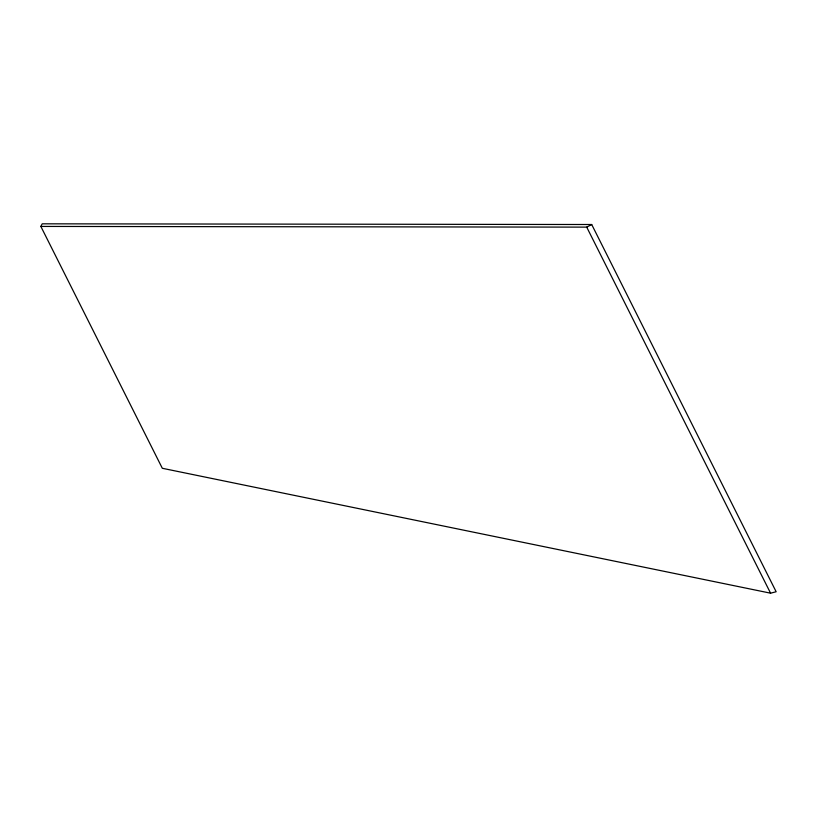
<?xml version="1.0" encoding="UTF-8"?>
<svg xmlns="http://www.w3.org/2000/svg" width="817" height="817" viewBox="0 0 817 817"><rect width="100%" height="100%" fill="white"/><g stroke="black" fill="none" stroke-linecap="round" stroke-linejoin="round"><path stroke-width="1.23" d="M40.85 226.432L42.208 223.817L591.702 224.512L776.15 591.753L770.574 593.183L162.317 468.284L40.85 226.432L586.718 227.126L591.702 224.512M586.718 227.126L770.574 593.183"/></g></svg>
